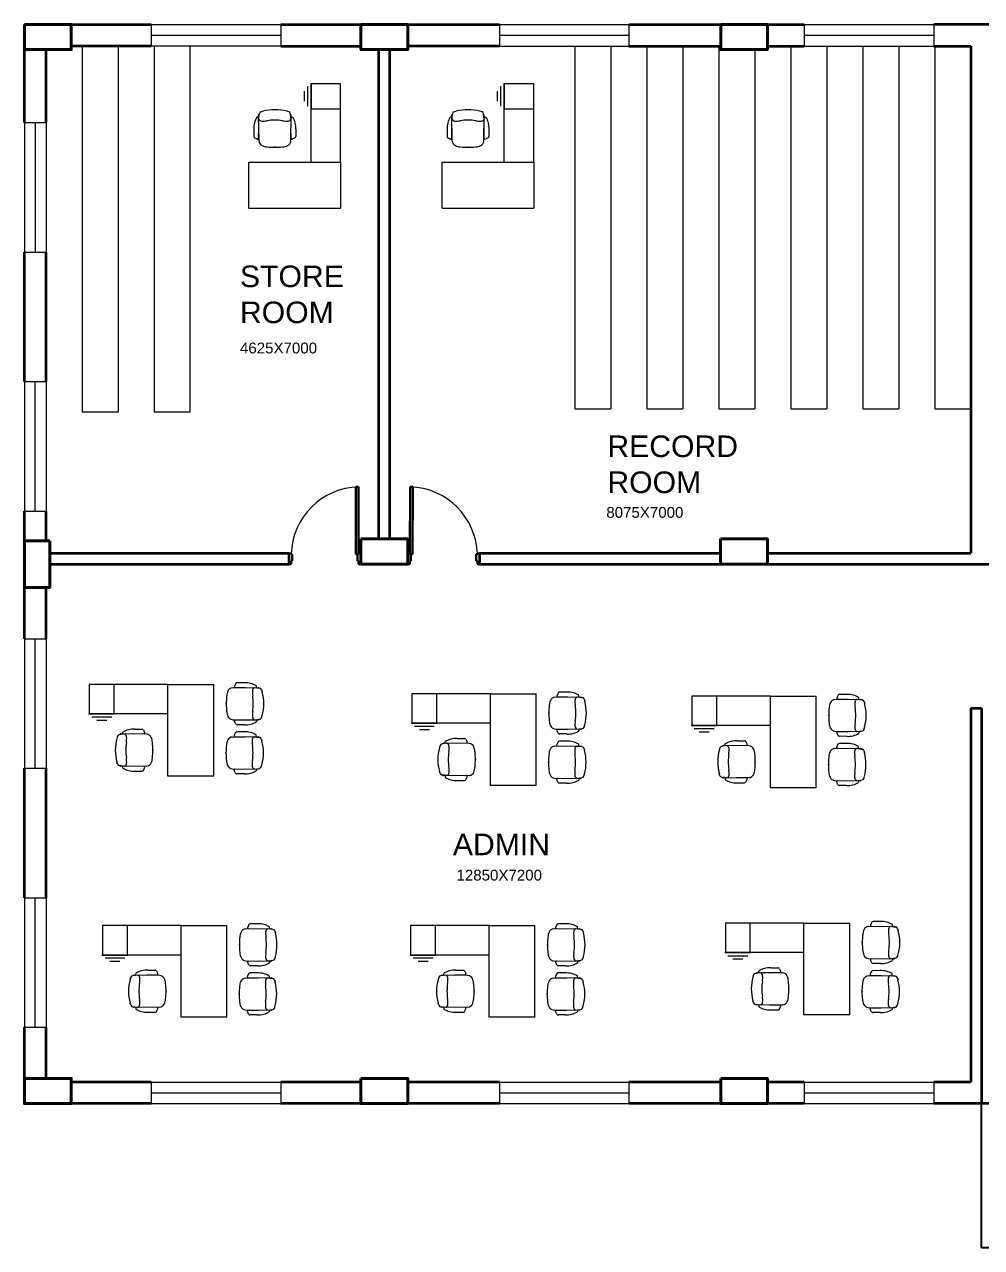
# Model space of a CAD drawing. Header units: millimetres. Extents: x 3079 to 579737, y 1565 to 1161826.
# Drawn here: x 73095 to 86395, y 921119 to 938119 of the extents above; entities that cross this region are included whole.
import ezdxf

# ---------------------------------------------------------------- set-up
doc = ezdxf.new("R2010")
doc.units = ezdxf.units.MM
for name, color, linetype, lineweight in [('1', 7, 'Continuous', 35), ('A_COL', 250, 'Continuous', 40), ('A_ELE1', 250, 'Continuous', 20), ('A_WIN-DOR', 250, 'Continuous', 30), ('IG-Area', 250, 'Continuous', 30), ('SILL', 251, 'Continuous', 18), ('WINDOW', 252, 'Continuous', 15)]:
    doc.layers.add(name, color=color, linetype=linetype, lineweight=lineweight)
doc.layers.add('FURNITURE', color=253, linetype='Continuous', lineweight=5, transparency=0.05)
doc.styles.get("Standard").update_dxf_attribs({"font": 'arial.ttf'})

msp = doc.modelspace()

# ---------------------------------------------------------------- linework, layer by layer
for q in [(86394, 923119), (94595, 921119)]:
    msp.add_line((86394, 921119), q)
at = {"layer": '1'}
for p, q in [((73095, 936756), (73095, 938119)), ((73745, 938119), (74857, 938119)), ((76657, 938119), (77770, 938119)), ((78420, 938119), (79695, 938119)), ((81495, 938119), (82770, 938119)), ((83420, 938119), (83932, 938119)), ((88016, 938119), (85732, 938119)), ((73395, 936756), (73395, 937769)), ((74857, 937819), (73745, 937819)), ((76657, 937819), (77770, 937819)), ((78020, 930969), (78020, 937769)), ((78170, 930969), (78170, 937769)), ((79695, 937819), (78420, 937819)), ((81495, 937819), (82770, 937819)), ((83420, 937819), (83932, 937819)), ((85732, 937819), (86245, 937819)), ((86245, 937819), (86245, 930769)), ((73095, 933156), (73095, 934956)), ((73395, 933156), (73395, 934956)), ((73095, 929581), (73095, 931356)), ((73395, 930944), (73395, 931356)), ((73445, 930769), (76769, 930769)), ((76770, 930769), (76770, 930619)), ((79420, 930769), (82768, 930769)), ((79420, 930769), (79420, 930619)), ((83418, 930769), (86245, 930769)), ((73445, 930619), (76770, 930619)), ((79420, 930619), (90020, 930619)), ((83093, 930619), (83095, 930619)), ((83093, 930619), (83093, 930619)), ((86245, 930619), (86245, 930618)), ((86245, 930619), (86245, 930619)), ((73395, 929581), (73395, 930294)), ((86245, 928618), (86245, 923419)), ((86245, 928618), (86394, 928618)), ((86394, 928618), (86394, 923119)), ((73095, 925981), (73095, 927781)), ((73395, 925981), (73395, 927781)), ((73095, 923119), (73095, 924181)), ((73395, 923469), (73395, 924181)), ((74857, 923419), (73745, 923419)), ((77770, 923419), (76657, 923419)), ((79695, 923419), (78420, 923419)), ((82770, 923419), (81495, 923419)), ((83932, 923419), (83420, 923419)), ((86245, 923419), (85732, 923419)), ((74857, 923119), (73095, 923119)), ((79695, 923119), (76657, 923119)), ((83932, 923119), (81495, 923119)), ((95920, 923119), (85732, 923119))]:
    msp.add_line(p, q, dxfattribs=at)
at = {"layer": 'A_COL'}
for points in [[(73095, 938119), (73095, 937769), (73745, 937769), (73745, 938119)], [(77770, 938119), (77770, 937769), (78420, 937769), (78420, 938119)], [(82770, 938119), (82770, 937769), (83420, 937769), (83420, 938119)], [(73445, 930944), (73095, 930944), (73095, 930294), (73445, 930294)], [(77770, 930969), (77770, 930619), (78420, 930619), (78420, 930969)], [(82768, 930969), (82768, 930619), (83418, 930619), (83418, 930969)], [(73095, 923469), (73095, 923119), (73745, 923119), (73745, 923469)], [(77770, 923469), (77770, 923119), (78420, 923119), (78420, 923469)], [(82770, 923469), (82770, 923119), (83420, 923119), (83420, 923469)]]:
    msp.add_lwpolyline(points, close=True, dxfattribs=at)
at = {"layer": 'A_ELE1', "transparency": 33554687}
for centre, start, end in [((77767, 930727), 91.8328, 178.3486), ((78423, 930727), 1.6514, 88.1672)]:
    msp.add_arc(centre, 966, start, end, dxfattribs=at)
at = {"layer": 'A_WIN-DOR'}
for p, q in [((77736, 931692), (77699, 931691)), ((78453, 931692), (78490, 931691)), ((76770, 930617), (76802, 930617)), ((79420, 930617), (79388, 930617))]:
    msp.add_line(p, q, dxfattribs=at)
at = {"layer": 'A_WIN-DOR', "transparency": 33554687}
for p, q in [((77701, 930756), (77699, 931691)), ((77737, 930756), (77736, 931692)), ((78452, 930756), (78453, 931692)), ((78488, 930756), (78490, 931691)), ((76769, 930769), (76770, 930619)), ((76801, 930767), (76769, 930767)), ((76801, 930755), (76801, 930767)), ((76815, 930663), (76815, 930755)), ((77724, 930665), (77724, 930756)), ((77737, 930769), (77737, 930802)), ((77737, 930769), (77769, 930769)), ((77769, 930769), (77770, 930619)), ((78420, 930769), (78420, 930619)), ((78452, 930769), (78420, 930769)), ((78452, 930769), (78452, 930802)), ((78465, 930665), (78466, 930756)), ((79374, 930663), (79374, 930755)), ((79388, 930755), (79388, 930767)), ((79388, 930767), (79420, 930767)), ((79420, 930769), (79420, 930619)), ((76802, 930617), (76802, 930663)), ((76802, 930663), (76815, 930663)), ((77738, 930665), (77724, 930665)), ((77738, 930619), (77738, 930665)), ((77770, 930619), (77738, 930619)), ((78420, 930619), (78452, 930619)), ((78452, 930619), (78452, 930665)), ((78452, 930665), (78465, 930665)), ((79388, 930663), (79374, 930663)), ((79388, 930617), (79388, 930663))]:
    msp.add_line(p, q, dxfattribs=at)
for points in [[(76801, 930755), (76815, 930755)], [(77737, 930756), (77701, 930756)], [(78452, 930756), (78488, 930756)], [(79388, 930755), (79374, 930755)]]:
    msp.add_lwpolyline(points, dxfattribs=at)
at = {"layer": 'FURNITURE'}
for p, q in [((73895, 937819), (73895, 932728)), ((74395, 937819), (74395, 932728)), ((74895, 937819), (74895, 932728)), ((75395, 937819), (75395, 932728)), ((80745, 937819), (80745, 932778)), ((81245, 937819), (81245, 932778)), ((81745, 937819), (81745, 932778)), ((82245, 937819), (82245, 932778)), ((82745, 937819), (82745, 932778)), ((83245, 937769), (83245, 932778)), ((83745, 937819), (83745, 932778)), ((84245, 937819), (84245, 932778)), ((84745, 937819), (84745, 932778)), ((85245, 937819), (85245, 932778)), ((85745, 937819), (85745, 932778)), ((77032, 936983), (77032, 937260)), ((77078, 936203), (77078, 937295)), ((77078, 937295), (77078, 936948)), ((77488, 937295), (77078, 937295)), ((77488, 937295), (77078, 937295)), ((77488, 936203), (77488, 937295)), ((79716, 936983), (79716, 937260)), ((79763, 936203), (79763, 937295)), ((79763, 937295), (79763, 936948)), ((80172, 937295), (79763, 937295)), ((80172, 937295), (79763, 937295)), ((80172, 936203), (80172, 937295)), ((76986, 937052), (76986, 937191)), ((79670, 937052), (79670, 937191)), ((76349, 936797), (76359, 936878)), ((76379, 936903), (76410, 936913)), ((76770, 936903), (76739, 936913)), ((76799, 936797), (76790, 936878)), ((77078, 936948), (77488, 936948)), ((79034, 936797), (79043, 936878)), ((79063, 936903), (79094, 936913)), ((79454, 936903), (79423, 936913)), ((79484, 936797), (79474, 936878)), ((79763, 936948), (80172, 936948)), ((76349, 936832), (76326, 936832)), ((76349, 936859), (76358, 936870)), ((76354, 936498), (76349, 936859)), ((76800, 936859), (76790, 936870)), ((76795, 936498), (76800, 936859)), ((76800, 936832), (76823, 936832)), ((79033, 936832), (79010, 936832)), ((79033, 936859), (79043, 936870)), ((79038, 936498), (79033, 936859)), ((79484, 936859), (79475, 936870)), ((79480, 936498), (79484, 936859)), ((79484, 936832), (79507, 936832)), ((76283, 936664), (76284, 936563)), ((76293, 936544), (76329, 936527)), ((76348, 936536), (76351, 936678)), ((76801, 936536), (76798, 936678)), ((76856, 936544), (76820, 936527)), ((76866, 936664), (76865, 936563)), ((78967, 936664), (78968, 936563)), ((78978, 936544), (79013, 936527)), ((79032, 936536), (79035, 936678)), ((79485, 936536), (79482, 936678)), ((79540, 936544), (79504, 936527)), ((79550, 936664), (79550, 936563)), ((76214, 936203), (77488, 936203)), ((76214, 935566), (76214, 936203)), ((77488, 936203), (77488, 935566)), ((78898, 936203), (80172, 936203)), ((78898, 935566), (78898, 936203)), ((80172, 936203), (80172, 935566)), ((76214, 935566), (77488, 935566)), ((78898, 935566), (80172, 935566)), ((74395, 932728), (73895, 932728)), ((75395, 932728), (74895, 932728)), ((80745, 932778), (81245, 932778)), ((81745, 932778), (82245, 932778)), ((82745, 932778), (83245, 932778)), ((83745, 932778), (84245, 932778)), ((84745, 932778), (85245, 932778)), ((85745, 932778), (86245, 932778)), ((75088, 928945), (73996, 928945)), ((73996, 928945), (73996, 928536)), ((73996, 928945), (73996, 928536)), ((74343, 928536), (74343, 928945)), ((75088, 927672), (75088, 928945)), ((75088, 928945), (75725, 928945)), ((75725, 927672), (75725, 928945)), ((75984, 928898), (76346, 928903)), ((76031, 928959), (76014, 928923)), ((76022, 928904), (76164, 928901)), ((76151, 928969), (76049, 928968)), ((76284, 928902), (76364, 928893)), ((76318, 928903), (76318, 928926)), ((76346, 928903), (76356, 928893)), ((76389, 928873), (76399, 928842)), ((79570, 928816), (78478, 928816)), ((78478, 928816), (78478, 928407)), ((78478, 928816), (78478, 928407)), ((78825, 928407), (78825, 928816)), ((79570, 927543), (79570, 928816)), ((79570, 928816), (80207, 928816)), ((80207, 927543), (80207, 928816)), ((80466, 928769), (80828, 928774)), ((80513, 928829), (80496, 928794)), ((80505, 928775), (80647, 928772)), ((80633, 928840), (80531, 928839)), ((80766, 928773), (80846, 928764)), ((80800, 928774), (80800, 928796)), ((80828, 928774), (80838, 928764)), ((80872, 928744), (80881, 928713)), ((83460, 928784), (82368, 928784)), ((82368, 928784), (82368, 928374)), ((82368, 928784), (82368, 928374)), ((82715, 928374), (82715, 928784)), ((83460, 927510), (83460, 928784)), ((83460, 928784), (84097, 928784)), ((84097, 927510), (84097, 928784)), ((84356, 928737), (84717, 928742)), ((84403, 928797), (84385, 928761)), ((84394, 928742), (84536, 928739)), ((84523, 928807), (84421, 928807)), ((84656, 928741), (84736, 928731)), ((84690, 928742), (84690, 928764)), ((84717, 928742), (84728, 928732)), ((84761, 928711), (84771, 928680)), ((75088, 928536), (73996, 928536)), ((73996, 928536), (74343, 928536)), ((74308, 928490), (74031, 928490)), ((74239, 928444), (74100, 928444)), ((75984, 928456), (76346, 928452)), ((76031, 928396), (76014, 928432)), ((76022, 928451), (76164, 928454)), ((76151, 928386), (76049, 928386)), ((76284, 928452), (76364, 928462)), ((76318, 928452), (76318, 928429)), ((76346, 928452), (76356, 928461)), ((76389, 928482), (76399, 928513)), ((79570, 928407), (78478, 928407)), ((78478, 928407), (78825, 928407)), ((80872, 928353), (80881, 928383)), ((83460, 928374), (82368, 928374)), ((82368, 928374), (82715, 928374)), ((74388, 928228), (74378, 928197)), ((74494, 928257), (74413, 928247)), ((74432, 928258), (74422, 928248)), ((74793, 928253), (74432, 928258)), ((74459, 928258), (74459, 928280)), ((74755, 928258), (74613, 928256)), ((74627, 928324), (74728, 928323)), ((74747, 928313), (74764, 928278)), ((75980, 928215), (76342, 928220)), ((76027, 928276), (76010, 928240)), ((76019, 928221), (76161, 928218)), ((76147, 928286), (76045, 928285)), ((76280, 928219), (76360, 928210)), ((76314, 928220), (76314, 928243)), ((76342, 928220), (76352, 928211)), ((78790, 928361), (78513, 928361)), ((78721, 928314), (78582, 928314)), ((80466, 928327), (80828, 928322)), ((80513, 928267), (80496, 928303)), ((80505, 928322), (80647, 928325)), ((80633, 928257), (80531, 928257)), ((80766, 928323), (80846, 928333)), ((80800, 928322), (80800, 928300)), ((80828, 928322), (80838, 928332)), ((82680, 928328), (82403, 928328)), ((82611, 928282), (82472, 928282)), ((84356, 928295), (84717, 928290)), ((84403, 928235), (84385, 928270)), ((84394, 928289), (84536, 928292)), ((84523, 928224), (84421, 928225)), ((84656, 928291), (84736, 928300)), ((84690, 928290), (84690, 928268)), ((84717, 928290), (84728, 928300)), ((84761, 928320), (84771, 928351)), ((76386, 928190), (76395, 928159)), ((78870, 928098), (78861, 928068)), ((78976, 928128), (78895, 928118)), ((78914, 928129), (78904, 928119)), ((79276, 928124), (78914, 928129)), ((78941, 928129), (78941, 928151)), ((79237, 928129), (79095, 928127)), ((79109, 928194), (79210, 928194)), ((79229, 928184), (79246, 928148)), ((80462, 928086), (80824, 928091)), ((80509, 928147), (80492, 928111)), ((80501, 928092), (80643, 928089)), ((80629, 928157), (80528, 928156)), ((80762, 928090), (80842, 928081)), ((80797, 928091), (80797, 928114)), ((80824, 928091), (80834, 928081)), ((80868, 928061), (80877, 928030)), ((82760, 928066), (82750, 928035)), ((82865, 928096), (82785, 928086)), ((82804, 928096), (82793, 928087)), ((83165, 928091), (82804, 928096)), ((82831, 928096), (82831, 928119)), ((83127, 928097), (82985, 928094)), ((82998, 928162), (83100, 928161)), ((83119, 928152), (83136, 928116)), ((84352, 928054), (84714, 928059)), ((84399, 928114), (84382, 928079)), ((84391, 928059), (84533, 928057)), ((84519, 928125), (84417, 928124)), ((84652, 928058), (84732, 928048)), ((84686, 928059), (84686, 928081)), ((84714, 928059), (84724, 928049)), ((74388, 927837), (74378, 927867)), ((84758, 928028), (84767, 927998)), ((74494, 927807), (74413, 927817)), ((74432, 927806), (74422, 927816)), ((74793, 927811), (74432, 927806)), ((74459, 927806), (74459, 927784)), ((74755, 927806), (74613, 927808)), ((74627, 927741), (74728, 927741)), ((74747, 927751), (74764, 927787)), ((75980, 927774), (76342, 927769)), ((76027, 927713), (76010, 927749)), ((76019, 927768), (76161, 927771)), ((76147, 927703), (76045, 927704)), ((76280, 927769), (76360, 927779)), ((76314, 927769), (76314, 927746)), ((76342, 927769), (76352, 927778)), ((76386, 927799), (76395, 927830)), ((78870, 927707), (78861, 927738)), ((80868, 927670), (80877, 927701)), ((82760, 927675), (82750, 927706)), ((75725, 927672), (75088, 927672)), ((78976, 927678), (78895, 927688)), ((78914, 927677), (78904, 927687)), ((79276, 927682), (78914, 927677)), ((78941, 927677), (78941, 927655)), ((79237, 927677), (79095, 927679)), ((79109, 927611), (79210, 927612)), ((79229, 927622), (79246, 927657)), ((80207, 927543), (79570, 927543)), ((80462, 927644), (80824, 927640)), ((80509, 927584), (80492, 927620)), ((80501, 927639), (80643, 927642)), ((80629, 927574), (80528, 927574)), ((80762, 927640), (80842, 927650)), ((80797, 927640), (80797, 927617)), ((80824, 927640), (80834, 927649)), ((82865, 927646), (82785, 927655)), ((82804, 927645), (82793, 927655)), ((83165, 927650), (82804, 927645)), ((82831, 927645), (82831, 927622)), ((83127, 927644), (82985, 927647)), ((82998, 927579), (83100, 927580)), ((83119, 927589), (83136, 927625)), ((84352, 927612), (84714, 927607)), ((84399, 927552), (84382, 927587)), ((84391, 927607), (84533, 927609)), ((84519, 927541), (84417, 927542)), ((84652, 927608), (84732, 927618)), ((84686, 927607), (84686, 927585)), ((84714, 927607), (84724, 927617)), ((84758, 927637), (84767, 927668)), ((84097, 927510), (83460, 927510)), ((75271, 925595), (74179, 925595)), ((74179, 925595), (74179, 925185)), ((74179, 925595), (74179, 925185)), ((74526, 925185), (74526, 925595)), ((75271, 924321), (75271, 925595)), ((75271, 925595), (75908, 925595)), ((75908, 924321), (75908, 925595)), ((76167, 925548), (76529, 925552)), ((76214, 925608), (76197, 925572)), ((76206, 925553), (76348, 925550)), ((76334, 925618), (76232, 925618)), ((76467, 925552), (76547, 925542)), ((76501, 925552), (76501, 925575)), ((76529, 925552), (76539, 925543)), ((76573, 925522), (76582, 925491)), ((79552, 925595), (78460, 925595)), ((78460, 925595), (78460, 925185)), ((78460, 925595), (78460, 925185)), ((78807, 925185), (78807, 925595)), ((79552, 924321), (79552, 925595)), ((79552, 925595), (80189, 925595)), ((80189, 924321), (80189, 925595)), ((80448, 925548), (80810, 925552)), ((80495, 925608), (80478, 925572)), ((80486, 925553), (80628, 925550)), ((80615, 925618), (80513, 925618)), ((80748, 925552), (80828, 925542)), ((80782, 925552), (80782, 925575)), ((80810, 925552), (80820, 925543)), ((80853, 925522), (80863, 925491)), ((83926, 925627), (82835, 925627)), ((82835, 925627), (82835, 925218)), ((82835, 925627), (82835, 925218)), ((83181, 925218), (83181, 925627)), ((83926, 924353), (83926, 925627)), ((83926, 925627), (84563, 925627)), ((84563, 924353), (84563, 925627)), ((84823, 925580), (85184, 925585)), ((84869, 925640), (84852, 925605)), ((84861, 925585), (85003, 925583)), ((84989, 925651), (84888, 925650)), ((85122, 925584), (85203, 925574)), ((85157, 925585), (85157, 925607)), ((85184, 925585), (85194, 925575)), ((85228, 925555), (85238, 925524)), ((75271, 925185), (74179, 925185)), ((74179, 925185), (74526, 925185)), ((76573, 925131), (76582, 925162)), ((79552, 925185), (78460, 925185)), ((78460, 925185), (78807, 925185)), ((80853, 925131), (80863, 925162)), ((83926, 925218), (82835, 925218)), ((82835, 925218), (83181, 925218)), ((83147, 925171), (82869, 925171)), ((85122, 925134), (85203, 925144)), ((85184, 925133), (85194, 925143)), ((85228, 925164), (85238, 925194)), ((74491, 925139), (74214, 925139)), ((74422, 925093), (74283, 925093)), ((74810, 924973), (74911, 924972)), ((76167, 925106), (76529, 925101)), ((76214, 925045), (76197, 925081)), ((76206, 925100), (76348, 925103)), ((76334, 925035), (76232, 925036)), ((76467, 925102), (76547, 925111)), ((76501, 925101), (76501, 925078)), ((76529, 925101), (76539, 925111)), ((78772, 925139), (78495, 925139)), ((78703, 925093), (78564, 925093)), ((79091, 924973), (79192, 924972)), ((80448, 925106), (80810, 925101)), ((80495, 925045), (80478, 925081)), ((80486, 925100), (80628, 925103)), ((80615, 925035), (80513, 925036)), ((80748, 925102), (80828, 925111)), ((80782, 925101), (80782, 925078)), ((80810, 925101), (80820, 925111)), ((83077, 925125), (82939, 925125)), ((83465, 925005), (83567, 925005)), ((83585, 924995), (83602, 924959)), ((84823, 925138), (85184, 925133)), ((84869, 925078), (84852, 925113)), ((84861, 925133), (85003, 925135)), ((84989, 925067), (84888, 925068)), ((85157, 925133), (85157, 925111)), ((74571, 924877), (74561, 924846)), ((74677, 924906), (74596, 924897)), ((74615, 924907), (74605, 924898)), ((74976, 924902), (74615, 924907)), ((74642, 924907), (74642, 924930)), ((74938, 924908), (74796, 924905)), ((74930, 924963), (74947, 924927)), ((76163, 924865), (76525, 924870)), ((76210, 924925), (76193, 924889)), ((76202, 924870), (76344, 924868)), ((76330, 924935), (76229, 924935)), ((76463, 924869), (76543, 924859)), ((76498, 924870), (76498, 924892)), ((76525, 924870), (76535, 924860)), ((76569, 924839), (76578, 924809)), ((78852, 924877), (78842, 924846)), ((78958, 924906), (78877, 924897)), ((78896, 924907), (78886, 924898)), ((79257, 924902), (78896, 924907)), ((78923, 924907), (78923, 924930)), ((79219, 924908), (79077, 924905)), ((79211, 924963), (79228, 924927)), ((80444, 924865), (80806, 924870)), ((80491, 924925), (80474, 924889)), ((80483, 924870), (80625, 924868)), ((80611, 924935), (80509, 924935)), ((80744, 924869), (80824, 924859)), ((80778, 924870), (80778, 924892)), ((80806, 924870), (80816, 924860)), ((80850, 924839), (80859, 924809)), ((83226, 924909), (83217, 924878)), ((83332, 924939), (83252, 924929)), ((83270, 924939), (83260, 924930)), ((83632, 924935), (83270, 924939)), ((83298, 924939), (83298, 924962)), ((83593, 924940), (83451, 924937)), ((84819, 924897), (85180, 924902)), ((84865, 924957), (84848, 924922)), ((84857, 924903), (84999, 924900)), ((84985, 924968), (84884, 924967)), ((85119, 924901), (85199, 924892)), ((85153, 924902), (85153, 924924)), ((85180, 924902), (85191, 924892)), ((85224, 924872), (85234, 924841)), ((74571, 924486), (74561, 924517)), ((74677, 924456), (74596, 924466)), ((74615, 924456), (74605, 924465)), ((76569, 924448), (76578, 924479)), ((78852, 924486), (78842, 924517)), ((78958, 924456), (78877, 924466)), ((78896, 924456), (78886, 924465)), ((80850, 924448), (80859, 924479)), ((83226, 924518), (83217, 924549)), ((83332, 924489), (83252, 924498)), ((83270, 924488), (83260, 924498)), ((83632, 924493), (83270, 924488)), ((83298, 924488), (83298, 924465)), ((83593, 924487), (83451, 924490)), ((83585, 924433), (83602, 924468)), ((85119, 924451), (85199, 924461)), ((85224, 924481), (85234, 924512)), ((74976, 924461), (74615, 924456)), ((74642, 924456), (74642, 924433)), ((74938, 924455), (74796, 924458)), ((74810, 924390), (74911, 924391)), ((74930, 924400), (74947, 924436)), ((75908, 924321), (75271, 924321)), ((76163, 924423), (76525, 924418)), ((76210, 924363), (76193, 924398)), ((76202, 924418), (76344, 924420)), ((76330, 924352), (76229, 924353)), ((76463, 924419), (76543, 924428)), ((76498, 924418), (76498, 924396)), ((76525, 924418), (76535, 924428)), ((79257, 924461), (78896, 924456)), ((78923, 924456), (78923, 924433)), ((79219, 924455), (79077, 924458)), ((79091, 924390), (79192, 924391)), ((79211, 924400), (79228, 924436)), ((80189, 924321), (79552, 924321)), ((80444, 924423), (80806, 924418)), ((80491, 924363), (80474, 924398)), ((80483, 924418), (80625, 924420)), ((80611, 924352), (80509, 924353)), ((80744, 924419), (80824, 924428)), ((80778, 924418), (80778, 924396)), ((80806, 924418), (80816, 924428)), ((83465, 924422), (83567, 924423)), ((84563, 924353), (83926, 924353)), ((84819, 924455), (85180, 924450)), ((84865, 924395), (84848, 924431)), ((84857, 924450), (84999, 924453)), ((84985, 924385), (84884, 924385)), ((85153, 924450), (85153, 924428)), ((85180, 924450), (85191, 924460))]:
    msp.add_line(p, q, dxfattribs=at)
for centre, radius, start, end in [((76388, 936876), 28.4, 108.152, 177.2969), ((76574, 936306), 628, 74.8107, 105.1893), ((76761, 936876), 28.4, 2.7031, 71.848), ((79072, 936876), 28.4, 108.152, 177.2969), ((79259, 936306), 628, 74.8107, 105.1893), ((79445, 936876), 28.4, 2.7031, 71.848), ((76570, 936679), 288, 148.0573, 182.9695), ((76393, 936822), 45.2, 199.5385, 265.4123), ((76393, 936822), 45.2, 199.5385, 265.4123), ((76415, 937094), 318, 265.4109, 279.5754), ((76574, 936148), 641, 80.4247, 99.5753), ((76734, 937094), 318, 260.4246, 274.5891), ((76755, 936822), 45.2, 274.5877, 340.4615), ((76579, 936679), 288, 357.0305, 31.9427), ((79255, 936679), 288, 148.0573, 182.9695), ((79078, 936822), 45.2, 199.5385, 265.4123), ((79078, 936822), 45.2, 199.5385, 265.4123), ((79099, 937094), 318, 265.4109, 279.5754), ((79259, 936148), 641, 80.4247, 99.5753), ((79419, 937094), 318, 260.4246, 274.5891), ((79440, 936822), 45.2, 274.5877, 340.4615), ((79263, 936679), 288, 357.0305, 31.9427), ((76301, 936560), 17.9, 171.6738, 242.8287), ((76336, 936537), 12.2, 236.5756, 356.1283), ((76813, 936537), 12.2, 183.8717, 303.4244), ((76847, 936560), 17.9, 297.1713, 8.3262), ((78986, 936560), 17.9, 171.6738, 242.8287), ((79020, 936537), 12.2, 236.5756, 356.1283), ((79497, 936537), 12.2, 183.8717, 303.4244), ((79532, 936560), 17.9, 297.1713, 8.3262), ((76428, 936503), 74.1, 184.1914, 247.2111), ((76473, 936592), 174, 244.7303, 267.8371), ((76574, 937492), 1080, 264.2714, 275.7286), ((76676, 936592), 174, 272.1629, 295.2697), ((76721, 936503), 74.1, 292.7889, 355.8086), ((79112, 936503), 74.1, 184.1914, 247.2111), ((79157, 936592), 174, 244.7303, 267.8371), ((79259, 937492), 1080, 264.2714, 275.7286), ((79360, 936592), 174, 272.1629, 295.2697), ((79406, 936503), 74.1, 292.7889, 355.8086), ((75989, 928824), 74.1, 94.1914, 157.2111), ((76023, 928916), 12.2, 146.5756, 266.1283), ((76046, 928950), 17.9, 81.6738, 152.8287), ((76166, 928681), 288, 58.0573, 92.9695), ((76308, 928858), 45.2, 109.5385, 175.4123), ((76308, 928858), 45.2, 109.5385, 175.4123), ((76363, 928864), 28.4, 18.152, 87.2969), ((76979, 928677), 1080, 174.2714, 185.7286), ((76079, 928779), 174, 154.7303, 177.8371), ((76580, 928837), 318, 175.4109, 189.5754), ((75634, 928677), 641, 350.4247, 9.5753), ((75793, 928677), 628, 344.8107, 15.1893), ((80561, 928650), 174, 154.7303, 177.8371), ((80472, 928695), 74.1, 94.1914, 157.2111), ((80505, 928787), 12.2, 146.5756, 266.1283), ((80529, 928821), 17.9, 81.6738, 152.8287), ((80648, 928552), 288, 58.0573, 92.9695), ((81062, 928708), 318, 175.4109, 189.5754), ((80791, 928729), 45.2, 109.5385, 175.4123), ((80791, 928729), 45.2, 109.5385, 175.4123), ((80845, 928735), 28.4, 18.152, 87.2969), ((80275, 928548), 628, 344.8107, 15.1893), ((84361, 928663), 74.1, 94.1914, 157.2111), ((84395, 928755), 12.2, 146.5756, 266.1283), ((84418, 928789), 17.9, 81.6738, 152.8287), ((84538, 928520), 288, 58.0573, 92.9695), ((84680, 928697), 45.2, 109.5385, 175.4123), ((84680, 928697), 45.2, 109.5385, 175.4123), ((84735, 928702), 28.4, 18.152, 87.2969), ((76079, 928576), 174, 182.1629, 205.2697), ((76580, 928517), 318, 170.4246, 184.5891), ((81461, 928548), 1080, 174.2714, 185.7286), ((80116, 928548), 641, 350.4247, 9.5753), ((85351, 928516), 1080, 174.2714, 185.7286), ((84451, 928617), 174, 154.7303, 177.8371), ((84952, 928676), 318, 175.4109, 189.5754), ((84006, 928516), 641, 350.4247, 9.5753), ((84164, 928516), 628, 344.8107, 15.1893), ((75989, 928531), 74.1, 202.7889, 265.8086), ((76023, 928439), 12.2, 93.8717, 213.4244), ((76046, 928404), 17.9, 207.1713, 278.3262), ((76166, 928673), 288, 267.0305, 301.9427), ((76308, 928496), 45.2, 184.5877, 250.4615), ((76363, 928491), 28.4, 272.7031, 341.848), ((80561, 928447), 174, 182.1629, 205.2697), ((80472, 928401), 74.1, 202.7889, 265.8086), ((81062, 928388), 318, 170.4246, 184.5891), ((84451, 928414), 174, 182.1629, 205.2697), ((84952, 928356), 318, 170.4246, 184.5891), ((74415, 928219), 28.4, 92.7031, 161.848), ((74612, 928036), 288, 87.0305, 121.9427), ((74469, 928213), 45.2, 4.5877, 70.4615), ((74197, 928192), 318, 350.4246, 4.5891), ((74731, 928305), 17.9, 27.1713, 98.3262), ((74754, 928271), 12.2, 273.8717, 33.4244), ((74788, 928179), 74.1, 22.7889, 85.8086), ((74699, 928134), 174, 2.1629, 25.2697), ((75986, 928141), 74.1, 94.1914, 157.2111), ((76019, 928233), 12.2, 146.5756, 266.1283), ((76043, 928267), 17.9, 81.6738, 152.8287), ((76162, 927999), 288, 58.0573, 92.9695), ((76305, 928176), 45.2, 109.5385, 175.4123), ((76305, 928176), 45.2, 109.5385, 175.4123), ((76359, 928181), 28.4, 18.152, 87.2969), ((80505, 928309), 12.2, 93.8717, 213.4244), ((80529, 928275), 17.9, 207.1713, 278.3262), ((80648, 928544), 288, 267.0305, 301.9427), ((80791, 928367), 45.2, 184.5877, 250.4615), ((80845, 928362), 28.4, 272.7031, 341.848), ((84361, 928369), 74.1, 202.7889, 265.8086), ((84395, 928277), 12.2, 93.8717, 213.4244), ((84418, 928243), 17.9, 207.1713, 278.3262), ((84538, 928512), 288, 267.0305, 301.9427), ((84680, 928335), 45.2, 184.5877, 250.4615), ((84735, 928329), 28.4, 272.7031, 341.848), ((74985, 928032), 628, 164.8107, 195.1893), ((75143, 928032), 641, 170.4247, 189.5753), ((73799, 928032), 1080, 354.2714, 5.7286), ((76975, 927994), 1080, 174.2714, 185.7286), ((76075, 928096), 174, 154.7303, 177.8371), ((76576, 928154), 318, 175.4109, 189.5754), ((75630, 927994), 641, 350.4247, 9.5753), ((75789, 927994), 628, 344.8107, 15.1893), ((79467, 927903), 628, 164.8107, 195.1893), ((78897, 928089), 28.4, 92.7031, 161.848), ((79094, 927907), 288, 87.0305, 121.9427), ((78951, 928084), 45.2, 4.5877, 70.4615), ((78679, 928063), 318, 350.4246, 4.5891), ((79213, 928176), 17.9, 27.1713, 98.3262), ((79236, 928142), 12.2, 273.8717, 33.4244), ((79270, 928050), 74.1, 22.7889, 85.8086), ((79181, 928004), 174, 2.1629, 25.2697), ((80557, 927967), 174, 154.7303, 177.8371), ((80468, 928012), 74.1, 94.1914, 157.2111), ((80502, 928104), 12.2, 146.5756, 266.1283), ((80525, 928138), 17.9, 81.6738, 152.8287), ((80644, 927869), 288, 58.0573, 92.9695), ((81059, 928025), 318, 175.4109, 189.5754), ((80787, 928046), 45.2, 109.5385, 175.4123), ((80787, 928046), 45.2, 109.5385, 175.4123), ((80841, 928052), 28.4, 18.152, 87.2969), ((83357, 927871), 628, 164.8107, 195.1893), ((82787, 928057), 28.4, 92.7031, 161.848), ((82983, 927875), 288, 87.0305, 121.9427), ((82841, 928052), 45.2, 4.5877, 70.4615), ((82569, 928030), 318, 350.4246, 4.5891), ((83103, 928144), 17.9, 27.1713, 98.3262), ((83126, 928109), 12.2, 273.8717, 33.4244), ((83160, 928017), 74.1, 22.7889, 85.8086), ((83071, 927972), 174, 2.1629, 25.2697), ((84358, 927980), 74.1, 94.1914, 157.2111), ((84391, 928072), 12.2, 146.5756, 266.1283), ((84415, 928106), 17.9, 81.6738, 152.8287), ((84534, 927837), 288, 58.0573, 92.9695), ((84677, 928014), 45.2, 109.5385, 175.4123), ((84677, 928014), 45.2, 109.5385, 175.4123), ((84731, 928020), 28.4, 18.152, 87.2969), ((74197, 927872), 318, 355.4109, 9.5754), ((74699, 927931), 174, 334.7303, 357.8371), ((76075, 927893), 174, 182.1629, 205.2697), ((76576, 927835), 318, 170.4246, 184.5891), ((79625, 927903), 641, 170.4247, 189.5753), ((78281, 927903), 1080, 354.2714, 5.7286), ((81457, 927865), 1080, 174.2714, 185.7286), ((80113, 927865), 641, 350.4247, 9.5753), ((80271, 927865), 628, 344.8107, 15.1893), ((83515, 927871), 641, 170.4247, 189.5753), ((82171, 927871), 1080, 354.2714, 5.7286), ((85347, 927833), 1080, 174.2714, 185.7286), ((84447, 927935), 174, 154.7303, 177.8371), ((84948, 927993), 318, 175.4109, 189.5754), ((84002, 927833), 641, 350.4247, 9.5753), ((84161, 927833), 628, 344.8107, 15.1893), ((74415, 927846), 28.4, 198.152, 267.2969), ((74612, 928028), 288, 238.0573, 272.9695), ((74469, 927851), 45.2, 289.5385, 355.4123), ((74469, 927851), 45.2, 289.5385, 355.4123), ((74731, 927759), 17.9, 261.6738, 332.8287), ((74754, 927793), 12.2, 326.5756, 86.1283), ((74788, 927885), 74.1, 274.1914, 337.2111), ((75986, 927848), 74.1, 202.7889, 265.8086), ((76019, 927756), 12.2, 93.8717, 213.4244), ((76043, 927721), 17.9, 207.1713, 278.3262), ((76162, 927990), 288, 267.0305, 301.9427), ((76305, 927813), 45.2, 184.5877, 250.4615), ((76359, 927808), 28.4, 272.7031, 341.848), ((78897, 927716), 28.4, 198.152, 267.2969), ((78951, 927722), 45.2, 289.5385, 355.4123), ((78951, 927722), 45.2, 289.5385, 355.4123), ((78679, 927743), 318, 355.4109, 9.5754), ((79270, 927756), 74.1, 274.1914, 337.2111), ((79181, 927801), 174, 334.7303, 357.8371), ((80557, 927764), 174, 182.1629, 205.2697), ((81059, 927705), 318, 170.4246, 184.5891), ((82569, 927711), 318, 355.4109, 9.5754), ((83160, 927724), 74.1, 274.1914, 337.2111), ((83071, 927769), 174, 334.7303, 357.8371), ((84447, 927731), 174, 182.1629, 205.2697), ((84948, 927673), 318, 170.4246, 184.5891), ((79094, 927899), 288, 238.0573, 272.9695), ((79213, 927630), 17.9, 261.6738, 332.8287), ((79236, 927664), 12.2, 326.5756, 86.1283), ((80468, 927718), 74.1, 202.7889, 265.8086), ((80502, 927627), 12.2, 93.8717, 213.4244), ((80525, 927592), 17.9, 207.1713, 278.3262), ((80644, 927861), 288, 267.0305, 301.9427), ((80787, 927684), 45.2, 184.5877, 250.4615), ((80841, 927679), 28.4, 272.7031, 341.848), ((82787, 927684), 28.4, 198.152, 267.2969), ((82983, 927866), 288, 238.0573, 272.9695), ((82841, 927690), 45.2, 289.5385, 355.4123), ((82841, 927690), 45.2, 289.5385, 355.4123), ((83103, 927598), 17.9, 261.6738, 332.8287), ((83126, 927632), 12.2, 326.5756, 86.1283), ((84358, 927686), 74.1, 202.7889, 265.8086), ((84391, 927594), 12.2, 93.8717, 213.4244), ((84415, 927560), 17.9, 207.1713, 278.3262), ((84534, 927829), 288, 267.0305, 301.9427), ((84677, 927652), 45.2, 184.5877, 250.4615), ((84731, 927646), 28.4, 272.7031, 341.848), ((85004, 925363), 288, 58.0573, 92.9695), ((76262, 925428), 174, 154.7303, 177.8371), ((76173, 925474), 74.1, 94.1914, 157.2111), ((76206, 925565), 12.2, 146.5756, 266.1283), ((76230, 925600), 17.9, 81.6738, 152.8287), ((76349, 925331), 288, 58.0573, 92.9695), ((76763, 925487), 318, 175.4109, 189.5754), ((76492, 925508), 45.2, 109.5385, 175.4123), ((76492, 925508), 45.2, 109.5385, 175.4123), ((76546, 925513), 28.4, 18.152, 87.2969), ((75976, 925327), 628, 344.8107, 15.1893), ((80543, 925428), 174, 154.7303, 177.8371), ((80454, 925474), 74.1, 94.1914, 157.2111), ((80487, 925565), 12.2, 146.5756, 266.1283), ((80510, 925600), 17.9, 81.6738, 152.8287), ((80630, 925331), 288, 58.0573, 92.9695), ((81044, 925487), 318, 175.4109, 189.5754), ((80773, 925508), 45.2, 109.5385, 175.4123), ((80773, 925508), 45.2, 109.5385, 175.4123), ((80827, 925513), 28.4, 18.152, 87.2969), ((80257, 925327), 628, 344.8107, 15.1893), ((84917, 925461), 174, 154.7303, 177.8371), ((84828, 925506), 74.1, 94.1914, 157.2111), ((84862, 925598), 12.2, 146.5756, 266.1283), ((84885, 925632), 17.9, 81.6738, 152.8287), ((85419, 925519), 318, 175.4109, 189.5754), ((85147, 925540), 45.2, 109.5385, 175.4123), ((85147, 925540), 45.2, 109.5385, 175.4123), ((85201, 925546), 28.4, 18.152, 87.2969), ((84631, 925359), 628, 344.8107, 15.1893), ((77162, 925327), 1080, 174.2714, 185.7286), ((75817, 925327), 641, 350.4247, 9.5753), ((81443, 925327), 1080, 174.2714, 185.7286), ((80098, 925327), 641, 350.4247, 9.5753), ((85817, 925359), 1080, 174.2714, 185.7286), ((84473, 925359), 641, 350.4247, 9.5753), ((76262, 925225), 174, 182.1629, 205.2697), ((76173, 925180), 74.1, 202.7889, 265.8086), ((76763, 925167), 318, 170.4246, 184.5891), ((76492, 925146), 45.2, 184.5877, 250.4615), ((80543, 925225), 174, 182.1629, 205.2697), ((80454, 925180), 74.1, 202.7889, 265.8086), ((81044, 925167), 318, 170.4246, 184.5891), ((80773, 925146), 45.2, 184.5877, 250.4615), ((84917, 925258), 174, 182.1629, 205.2697), ((84828, 925212), 74.1, 202.7889, 265.8086), ((85419, 925199), 318, 170.4246, 184.5891), ((85147, 925178), 45.2, 184.5877, 250.4615), ((85201, 925172), 28.4, 272.7031, 341.848), ((74795, 924686), 288, 87.0305, 121.9427), ((74914, 924955), 17.9, 27.1713, 98.3262), ((76206, 925088), 12.2, 93.8717, 213.4244), ((76230, 925054), 17.9, 207.1713, 278.3262), ((76349, 925323), 288, 267.0305, 301.9427), ((76546, 925140), 28.4, 272.7031, 341.848), ((79076, 924686), 288, 87.0305, 121.9427), ((79195, 924955), 17.9, 27.1713, 98.3262), ((80487, 925088), 12.2, 93.8717, 213.4244), ((80510, 925054), 17.9, 207.1713, 278.3262), ((80630, 925323), 288, 267.0305, 301.9427), ((80827, 925140), 28.4, 272.7031, 341.848), ((83450, 924718), 288, 87.0305, 121.9427), ((83569, 924987), 17.9, 27.1713, 98.3262), ((84862, 925120), 12.2, 93.8717, 213.4244), ((84885, 925086), 17.9, 207.1713, 278.3262), ((85004, 925355), 288, 267.0305, 301.9427), ((75168, 924681), 628, 164.8107, 195.1893), ((74598, 924868), 28.4, 92.7031, 161.848), ((74652, 924863), 45.2, 4.5877, 70.4615), ((74380, 924841), 318, 350.4246, 4.5891), ((74937, 924920), 12.2, 273.8717, 33.4244), ((74971, 924828), 74.1, 22.7889, 85.8086), ((74882, 924783), 174, 2.1629, 25.2697), ((76258, 924745), 174, 154.7303, 177.8371), ((76169, 924791), 74.1, 94.1914, 157.2111), ((76203, 924883), 12.2, 146.5756, 266.1283), ((76226, 924917), 17.9, 81.6738, 152.8287), ((76345, 924648), 288, 58.0573, 92.9695), ((76760, 924804), 318, 175.4109, 189.5754), ((76488, 924825), 45.2, 109.5385, 175.4123), ((76488, 924825), 45.2, 109.5385, 175.4123), ((76542, 924830), 28.4, 18.152, 87.2969), ((75972, 924644), 628, 344.8107, 15.1893), ((79449, 924681), 628, 164.8107, 195.1893), ((78879, 924868), 28.4, 92.7031, 161.848), ((78933, 924863), 45.2, 4.5877, 70.4615), ((78661, 924841), 318, 350.4246, 4.5891), ((79218, 924920), 12.2, 273.8717, 33.4244), ((79252, 924828), 74.1, 22.7889, 85.8086), ((79163, 924783), 174, 2.1629, 25.2697), ((80539, 924745), 174, 154.7303, 177.8371), ((80450, 924791), 74.1, 94.1914, 157.2111), ((80483, 924883), 12.2, 146.5756, 266.1283), ((80507, 924917), 17.9, 81.6738, 152.8287), ((80626, 924648), 288, 58.0573, 92.9695), ((81040, 924804), 318, 175.4109, 189.5754), ((80769, 924825), 45.2, 109.5385, 175.4123), ((80769, 924825), 45.2, 109.5385, 175.4123), ((80823, 924830), 28.4, 18.152, 87.2969), ((80253, 924644), 628, 344.8107, 15.1893), ((83823, 924714), 628, 164.8107, 195.1893), ((83253, 924900), 28.4, 92.7031, 161.848), ((83307, 924895), 45.2, 4.5877, 70.4615), ((83982, 924714), 641, 170.4247, 189.5753), ((83036, 924874), 318, 350.4246, 4.5891), ((83593, 924953), 12.2, 273.8717, 33.4244), ((83626, 924861), 74.1, 22.7889, 85.8086), ((83537, 924815), 174, 2.1629, 25.2697), ((82637, 924714), 1080, 354.2714, 5.7286), ((84913, 924778), 174, 154.7303, 177.8371), ((84824, 924823), 74.1, 94.1914, 157.2111), ((84858, 924915), 12.2, 146.5756, 266.1283), ((84881, 924949), 17.9, 81.6738, 152.8287), ((85001, 924680), 288, 58.0573, 92.9695), ((85415, 924836), 318, 175.4109, 189.5754), ((85143, 924857), 45.2, 109.5385, 175.4123), ((85143, 924857), 45.2, 109.5385, 175.4123), ((85197, 924863), 28.4, 18.152, 87.2969), ((84627, 924676), 628, 344.8107, 15.1893), ((75326, 924681), 641, 170.4247, 189.5753), ((73982, 924681), 1080, 354.2714, 5.7286), ((77158, 924644), 1080, 174.2714, 185.7286), ((75814, 924644), 641, 350.4247, 9.5753), ((79607, 924681), 641, 170.4247, 189.5753), ((78263, 924681), 1080, 354.2714, 5.7286), ((81439, 924644), 1080, 174.2714, 185.7286), ((80094, 924644), 641, 350.4247, 9.5753), ((85813, 924676), 1080, 174.2714, 185.7286), ((84469, 924676), 641, 350.4247, 9.5753), ((74598, 924495), 28.4, 198.152, 267.2969), ((74652, 924500), 45.2, 289.5385, 355.4123), ((74652, 924500), 45.2, 289.5385, 355.4123), ((74380, 924522), 318, 355.4109, 9.5754), ((74971, 924535), 74.1, 274.1914, 337.2111), ((74882, 924580), 174, 334.7303, 357.8371), ((76258, 924542), 174, 182.1629, 205.2697), ((76169, 924497), 74.1, 202.7889, 265.8086), ((76760, 924484), 318, 170.4246, 184.5891), ((78879, 924495), 28.4, 198.152, 267.2969), ((78933, 924500), 45.2, 289.5385, 355.4123), ((78933, 924500), 45.2, 289.5385, 355.4123), ((78661, 924522), 318, 355.4109, 9.5754), ((79252, 924535), 74.1, 274.1914, 337.2111), ((79163, 924580), 174, 334.7303, 357.8371), ((80539, 924542), 174, 182.1629, 205.2697), ((80450, 924497), 74.1, 202.7889, 265.8086), ((81040, 924484), 318, 170.4246, 184.5891), ((83253, 924527), 28.4, 198.152, 267.2969), ((83450, 924710), 288, 238.0573, 272.9695), ((83307, 924533), 45.2, 289.5385, 355.4123), ((83307, 924533), 45.2, 289.5385, 355.4123), ((83036, 924554), 318, 355.4109, 9.5754), ((83593, 924475), 12.2, 326.5756, 86.1283), ((83626, 924567), 74.1, 274.1914, 337.2111), ((83537, 924612), 174, 334.7303, 357.8371), ((84913, 924575), 174, 182.1629, 205.2697), ((84824, 924529), 74.1, 202.7889, 265.8086), ((85415, 924516), 318, 170.4246, 184.5891), ((85143, 924495), 45.2, 184.5877, 250.4615), ((85197, 924490), 28.4, 272.7031, 341.848), ((74795, 924677), 288, 238.0573, 272.9695), ((74914, 924408), 17.9, 261.6738, 332.8287), ((74937, 924443), 12.2, 326.5756, 86.1283), ((76203, 924405), 12.2, 93.8717, 213.4244), ((76226, 924371), 17.9, 207.1713, 278.3262), ((76345, 924640), 288, 267.0305, 301.9427), ((76488, 924463), 45.2, 184.5877, 250.4615), ((76542, 924457), 28.4, 272.7031, 341.848), ((79076, 924677), 288, 238.0573, 272.9695), ((79195, 924408), 17.9, 261.6738, 332.8287), ((79218, 924443), 12.2, 326.5756, 86.1283), ((80483, 924405), 12.2, 93.8717, 213.4244), ((80507, 924371), 17.9, 207.1713, 278.3262), ((80626, 924640), 288, 267.0305, 301.9427), ((80769, 924463), 45.2, 184.5877, 250.4615), ((80823, 924457), 28.4, 272.7031, 341.848), ((83569, 924441), 17.9, 261.6738, 332.8287), ((84858, 924437), 12.2, 93.8717, 213.4244), ((84881, 924403), 17.9, 207.1713, 278.3262), ((85001, 924672), 288, 267.0305, 301.9427)]:
    msp.add_arc(centre, radius, start, end, dxfattribs=at)
for p in [(77078, 937295), (79763, 937295), (77078, 936948), (79763, 936948), (76574, 936413), (79259, 936413), (75899, 928677), (80381, 928548), (73996, 928536), (74343, 928536), (78478, 928407), (78825, 928407), (82368, 928374), (82715, 928374), (84271, 928516), (74878, 928032), (75895, 927994), (79361, 927903), (80377, 927865), (83250, 927871), (84267, 927833), (76082, 925327), (80363, 925327), (84737, 925359), (74179, 925185), (74526, 925185), (78460, 925185), (78807, 925185), (82835, 925218), (83181, 925218), (75062, 924681), (76078, 924644), (79342, 924681), (80359, 924644), (83717, 924714), (84734, 924676)]:
    msp.add_point(p, dxfattribs=at)
at = {"layer": 'SILL'}
for p, q in [((74857, 938119), (76657, 938119)), ((79695, 938119), (81495, 938119)), ((83932, 938119), (85732, 938119)), ((76657, 937819), (74857, 937819)), ((79695, 937819), (81495, 937819)), ((83932, 937819), (85732, 937819)), ((73095, 936756), (73095, 934956)), ((73395, 936756), (73395, 934956)), ((73095, 933156), (73095, 931356)), ((73395, 933156), (73395, 931356)), ((73095, 929581), (73095, 927781)), ((73395, 929581), (73395, 927781)), ((73095, 925981), (73095, 924181)), ((73395, 925981), (73395, 924181)), ((74857, 923419), (76657, 923419)), ((79695, 923419), (81495, 923419)), ((83932, 923419), (85732, 923419)), ((74857, 923119), (76657, 923119)), ((79695, 923119), (81495, 923119)), ((83932, 923119), (85732, 923119))]:
    msp.add_line(p, q, dxfattribs=at)
at = {"layer": 'WINDOW'}
for p, q in [((74857, 938119), (74857, 937819)), ((76657, 938119), (76657, 937819)), ((79695, 938119), (79695, 937819)), ((81495, 938119), (81495, 937819)), ((83932, 938119), (83932, 937819)), ((85732, 938119), (85732, 937819)), ((74857, 937969), (76657, 937969)), ((79695, 937969), (81495, 937969)), ((83932, 937969), (85732, 937969)), ((73095, 936756), (73395, 936756)), ((73245, 936756), (73245, 934956)), ((73095, 934956), (73395, 934956)), ((73095, 933156), (73395, 933156)), ((73245, 931356), (73245, 933156)), ((73095, 931356), (73395, 931356)), ((73095, 929581), (73395, 929581)), ((73245, 927781), (73245, 929581)), ((73095, 927781), (73395, 927781)), ((73095, 925981), (73395, 925981)), ((73245, 924181), (73245, 925981)), ((73095, 924181), (73395, 924181)), ((74857, 923419), (74857, 923119)), ((76657, 923419), (76657, 923119)), ((79695, 923419), (79695, 923119)), ((81495, 923419), (81495, 923119)), ((83932, 923419), (83932, 923119)), ((85732, 923419), (85732, 923119)), ((74857, 923269), (76657, 923269)), ((79695, 923269), (81495, 923269)), ((83932, 923269), (85732, 923269))]:
    msp.add_line(p, q, dxfattribs=at)

# ---------------------------------------------------------------- texts
at = {"layer": 'IG-Area', "attachment_point": 1}
for s, insert, char_height in [('STORE \\PROOM', (76089, 934768), 300), ('4625X7000', (76089, 933697), 150), ('RECORD\\PROOM', (81195, 932406), 300), ('8075X7000', (81180, 931412), 150), ('ADMIN', (79048, 926872), 300), ('12850X7200', (79098, 926370), 150)]:
    msp.add_mtext_dynamic_manual_height_columns(s, width=38356.19, gutter_width=12.5, heights=[0], dxfattribs=dict(at, insert=insert, char_height=char_height))

doc.saveas('drawing.dxf')
